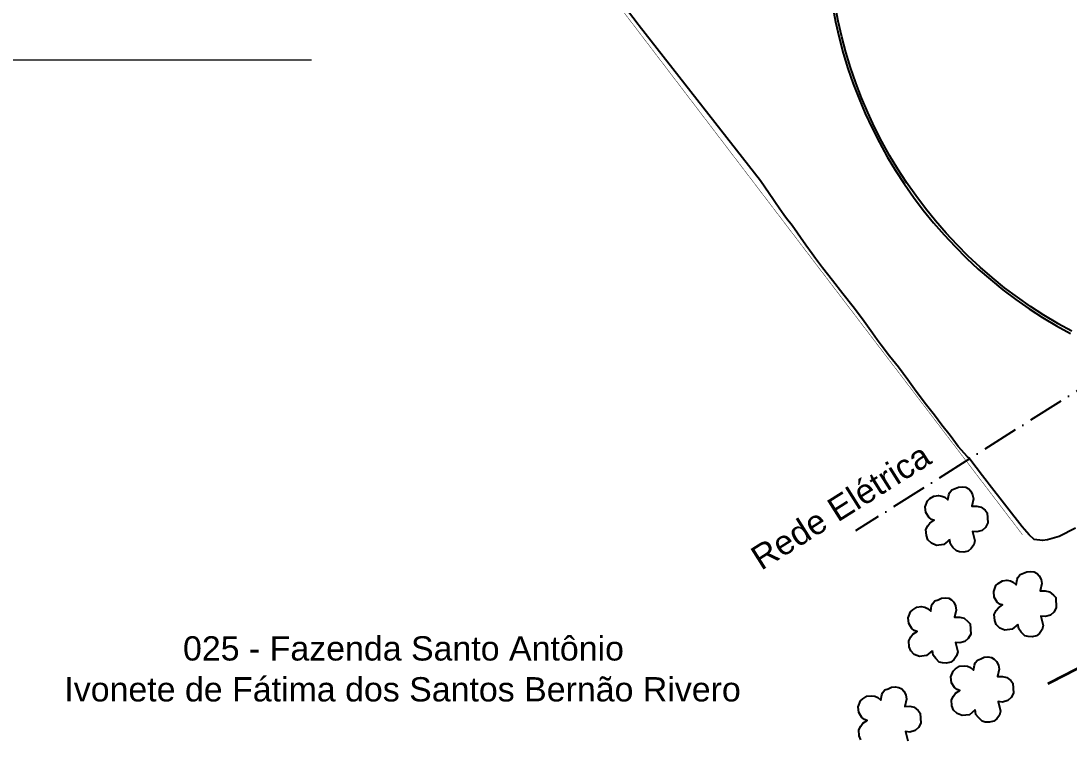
# Model space of a CAD drawing. Header units: inches. Extents: x 729142 to 736360, y 7830028 to 7835131.
# Drawn here: x 729767 to 730933, y 7831692 to 7832488 of the extents above; entities that cross this region are included whole.
import ezdxf

# ---------------------------------------------------------------- set-up
doc = ezdxf.new("R2010")
doc.units = ezdxf.units.IN
doc.header["$MEASUREMENT"] = 0
doc.linetypes.add('CONTINUO', pattern=[0])
doc.linetypes.add('LIN3', pattern=[30, 20, -5, 0, -5])
for name, color, linetype in [('0114000387066', 5, 'Continuous'), ('CERCAS', 7, 'CERCA_LINE'), ('CURSOS D AGUA', 174, 'Continuous'), ('MATO', 7, 'Continuous'), ('PIVO', 7, 'Continuous'), ('REDE ELETRICA', 7, 'Continuous'), ('TEXTOS', 7, 'Continuous')]:
    doc.layers.add(name, color=color, linetype=linetype)
doc.layers.add('GRID', color=4, linetype='Continuous', lineweight=13)
doc.styles.add('ARIAL', font='arial.ttf', dxfattribs={"height": 10})
doc.styles.get("Standard").update_dxf_attribs({"font": 'arial.ttf'})
doc.linetypes.add('CERCA_LINE', pattern='A,0.5,-0.2,["X",Standard,S=0.1,R=0,X=-0.1,Y=-0.05],-0.1', length=0.8)

msp = doc.modelspace()

# ---------------------------------------------------------------- linework, layer by layer
at = {"layer": '0114000387066', "color": 94, "ltscale": 0.1}
for points in [[(730939.8, 7831924), (730921.7, 7831914.7), (730908.9, 7831911), (730903.4, 7831910.3), (730894, 7831911.5), (730888.5, 7831916.8), (730880.6, 7831925.7), (730843.8, 7831972.5), (730841.6, 7831975.4), (730836.5, 7831982.2), (730829.6, 7831991.5), (730821.1, 7832002.2), (730819.6, 7832003.4), (730809.5, 7832015), (730800.5, 7832027.2), (730791.4, 7832038.6), (730783, 7832049.8), (730774.3, 7832061), (730765, 7832073.2), (730760.9, 7832078.8), (730753.5, 7832088.9), (730743, 7832103.1), (730733, 7832115.4), (730723.8, 7832127.6), (730719.2, 7832133.6), (730714.1, 7832141.1), (730702.8, 7832156.5), (730692.4, 7832170.1), (730680.9, 7832184.7), (730669.6, 7832199.4), (730658.6, 7832213.6), (730650.7, 7832223.9), (730646.9, 7832229), (730640, 7832238.7), (730624.7, 7832260.8), (730618.4, 7832268.5), (730615.5, 7832272.4), (730610.3, 7832279.9), (730606.1, 7832285.9), (730604.1, 7832289.3), (730589.3, 7832310.5), (730454.6, 7832482.7), (730453.3, 7832484.4), (730415.3, 7832534.6)], [(730669.5, 7832505), (730672.9, 7832487.4), (730676.9, 7832469.9), (730681.6, 7832452.5), (730686.8, 7832435.4), (730692.7, 7832418.4), (730699.1, 7832401.7), (730706.1, 7832385.2), (730713.7, 7832368.9), (730721.8, 7832352.9), (730730.5, 7832337.2), (730739.8, 7832321.8), (730749.6, 7832306.8), (730759.8, 7832292.1), (730770.6, 7832277.8), (730781.9, 7832263.8), (730793.7, 7832250.3), (730805.9, 7832237.2), (730818.6, 7832224.5), (730831.7, 7832212.2), (730845.3, 7832200.5), (730859.2, 7832189.2), (730873.6, 7832178.4), (730888.3, 7832168.1), (730903.3, 7832158.3), (730918.7, 7832149.1), (730934.4, 7832140.4)]]:
    msp.add_lwpolyline(points, dxfattribs=at)
at = {"layer": 'CERCAS', "color": 44, "linetype": 'CERCA_LINE', "ltscale": 50, "const_width": 0.5}
msp.add_lwpolyline([(730881, 7831916.7), (730333.6, 7832633.8), (730143.1, 7832883.2), (730210.9, 7832972.5), (730593.2, 7832917.3), (730923.1, 7833054.5), (731172.2, 7833505.9), (730998, 7834047.7), (731042.5, 7834233.9)], dxfattribs=at)
at = {"layer": 'CURSOS D AGUA', "color": 174, "ltscale": 0.75, "const_width": 3}
msp.add_lwpolyline([(730909.1, 7831750.9), (731069.9, 7831833.4), (731126, 7831856.9), (731161.4, 7831868.7), (731205.6, 7831886.4), (731229.3, 7831886.4), (731276.5, 7831892.3), (731314.8, 7831904.1), (731338.4, 7831910), (731362, 7831921.8), (731382.7, 7831927.7), (731409.3, 7831936.5), (731435.8, 7831945.3), (731483, 7831954.2), (731542, 7831957.1), (731586.3, 7831960.1), (731630.6, 7831980.7), (731668.9, 7832010.2), (731701.4, 7832051.4), (731814.1, 7832198.9), (731914.3, 7832276.8)], dxfattribs=at)
at = {"layer": 'GRID', "color": 134}
msp.add_lwpolyline([(729385.4, 7832445), (730089.9, 7832445)], dxfattribs=at)
at = {"layer": 'MATO', "color": 94, "linetype": 'CONTINUO'}
for points in [[(730799.6, 7831911.1, -560.1), (730793.3, 7831905.9, -560.1), (730785.4, 7831904.9, -560.1), (730779.7, 7831907.2, -560.1), (730775.6, 7831911.1, -560.1), (730774, 7831915.7, -560.1), (730773.5, 7831922.4, -560.1), (730775.7, 7831926.6, -560.1), (730778, 7831929.7, -560.1), (730782.6, 7831932.9, -560.1), (730779.7, 7831933.8, -560.1), (730776.8, 7831936.2, -560.1), (730773.4, 7831941.5, -560.1), (730772.8, 7831947.9, -560.1), (730775.2, 7831954.5, -560.1), (730777.8, 7831956.9, -560.1), (730782.5, 7831959.7, -560.1), (730787.4, 7831960.4, -560.1), (730791.3, 7831959.8, -560.1), (730794.4, 7831958.4, -560.1), (730797.9, 7831955.4, -560.1), (730798.9, 7831961.2, -560.1), (730799.8, 7831963.5, -560.1), (730802.3, 7831966.7, -560.1), (730806.1, 7831968.1, -560.1), (730809.8, 7831969.8, -560.1), (730814, 7831970.1, -560.1), (730817.9, 7831969.6, -560.1), (730821.1, 7831967.9, -560.1), (730823.5, 7831965.3, -560.1), (730825.5, 7831961.2, -560.1), (730826.4, 7831956.6, -560.1), (730824.5, 7831948.5, -560.1), (730830.2, 7831948.6, -560.1), (730834.9, 7831947.5, -560.1), (730839.3, 7831943.9, -560.1), (730841.8, 7831941.1, -560.1), (730842.5, 7831929.9, -560.1), (730839.7, 7831924.9, -560.1), (730836.1, 7831921.5, -560.1), (730830.3, 7831920, -560.1), (730825.3, 7831920.4, -560.1), (730828, 7831910, -560.1), (730826.7, 7831905.5, -560.1), (730823.7, 7831901.3, -560.1), (730820.4, 7831898.6, -560.1), (730815.7, 7831897.4, -560.1), (730811, 7831897.7, -560.1), (730807.4, 7831898.7, -560.1), (730803.4, 7831902.7, -560.1), (730800.7, 7831906.3, -560.1), (730799.8, 7831911.7, -560.1)], [(730875.7, 7831816.8, -560.1), (730869.5, 7831811.6, -560.1), (730861.5, 7831810.7, -560.1), (730855.8, 7831812.9, -560.1), (730851.8, 7831816.8, -560.1), (730850.1, 7831821.4, -560.1), (730849.6, 7831828.1, -560.1), (730851.8, 7831832.3, -560.1), (730854.1, 7831835.4, -560.1), (730858.7, 7831838.6, -560.1), (730855.8, 7831839.5, -560.1), (730852.9, 7831841.9, -560.1), (730849.5, 7831847.2, -560.1), (730848.9, 7831853.6, -560.1), (730851.4, 7831860.2, -560.1), (730853.9, 7831862.6, -560.1), (730858.6, 7831865.4, -560.1), (730863.5, 7831866.1, -560.1), (730867.5, 7831865.5, -560.1), (730870.6, 7831864.1, -560.1), (730874, 7831861.1, -560.1), (730875, 7831866.9, -560.1), (730875.9, 7831869.2, -560.1), (730878.4, 7831872.4, -560.1), (730882.2, 7831873.8, -560.1), (730885.9, 7831875.5, -560.1), (730890.1, 7831875.8, -560.1), (730894, 7831875.3, -560.1), (730897.2, 7831873.6, -560.1), (730899.6, 7831871, -560.1), (730901.7, 7831866.9, -560.1), (730902.5, 7831862.3, -560.1), (730900.6, 7831854.2, -560.1), (730906.3, 7831854.3, -560.1), (730911, 7831853.2, -560.1), (730915.5, 7831849.6, -560.1), (730917.9, 7831846.8, -560.1), (730918.6, 7831835.6, -560.1), (730915.9, 7831830.6, -560.1), (730912.2, 7831827.2, -560.1), (730906.5, 7831825.7, -560.1), (730901.4, 7831826.2, -560.1), (730904.1, 7831815.7, -560.1), (730902.9, 7831811.2, -560.1), (730899.8, 7831807, -560.1), (730896.5, 7831804.3, -560.1), (730891.8, 7831803.1, -560.1), (730887.1, 7831803.4, -560.1), (730883.6, 7831804.4, -560.1), (730879.5, 7831808.4, -560.1), (730876.8, 7831812, -560.1), (730875.9, 7831817.4, -560.1)], [(730780.6, 7831787.5, -560.1), (730774.3, 7831782.3, -560.1), (730766.3, 7831781.3, -560.1), (730760.6, 7831783.5, -560.1), (730756.6, 7831787.5, -560.1), (730754.9, 7831792.1, -560.1), (730754.5, 7831798.8, -560.1), (730756.7, 7831803, -560.1), (730759, 7831806.1, -560.1), (730763.6, 7831809.2, -560.1), (730760.6, 7831810.2, -560.1), (730757.8, 7831812.6, -560.1), (730754.4, 7831817.9, -560.1), (730753.7, 7831824.3, -560.1), (730756.2, 7831830.9, -560.1), (730758.8, 7831833.3, -560.1), (730763.5, 7831836.1, -560.1), (730768.4, 7831836.8, -560.1), (730772.3, 7831836.2, -560.1), (730775.4, 7831834.8, -560.1), (730778.8, 7831831.7, -560.1), (730779.9, 7831837.6, -560.1), (730780.7, 7831839.9, -560.1), (730783.3, 7831843.1, -560.1), (730787.1, 7831844.5, -560.1), (730790.8, 7831846.1, -560.1), (730794.9, 7831846.5, -560.1), (730798.9, 7831846, -560.1), (730802.1, 7831844.3, -560.1), (730804.4, 7831841.7, -560.1), (730806.5, 7831837.6, -560.1), (730807.3, 7831833, -560.1), (730805.4, 7831824.9, -560.1), (730811.1, 7831825, -560.1), (730815.9, 7831823.8, -560.1), (730820.3, 7831820.3, -560.1), (730822.8, 7831817.5, -560.1), (730823.4, 7831806.3, -560.1), (730820.7, 7831801.3, -560.1), (730817, 7831797.9, -560.1), (730811.3, 7831796.4, -560.1), (730806.3, 7831796.8, -560.1), (730808.9, 7831786.4, -560.1), (730807.7, 7831781.9, -560.1), (730804.7, 7831777.6, -560.1), (730801.4, 7831775, -560.1), (730796.6, 7831773.8, -560.1), (730791.9, 7831774.1, -560.1), (730788.4, 7831775.1, -560.1), (730784.4, 7831779.1, -560.1), (730781.6, 7831782.6, -560.1), (730780.8, 7831788.1, -560.1)], [(730828.2, 7831721.8, -560.1), (730821.9, 7831716.5, -560.1), (730813.9, 7831715.6, -560.1), (730808.2, 7831717.8, -560.1), (730804.2, 7831721.7, -560.1), (730802.5, 7831726.3, -560.1), (730802.1, 7831733, -560.1), (730804.2, 7831737.2, -560.1), (730806.5, 7831740.4, -560.1), (730811.1, 7831743.5, -560.1), (730808.2, 7831744.4, -560.1), (730805.3, 7831746.8, -560.1), (730801.9, 7831752.1, -560.1), (730801.3, 7831758.5, -560.1), (730803.8, 7831765.1, -560.1), (730806.3, 7831767.5, -560.1), (730811, 7831770.4, -560.1), (730816, 7831771, -560.1), (730819.9, 7831770.5, -560.1), (730823, 7831769, -560.1), (730826.4, 7831766, -560.1), (730827.4, 7831771.8, -560.1), (730828.3, 7831774.1, -560.1), (730830.8, 7831777.3, -560.1), (730834.6, 7831778.7, -560.1), (730838.3, 7831780.4, -560.1), (730842.5, 7831780.8, -560.1), (730846.4, 7831780.2, -560.1), (730849.6, 7831778.5, -560.1), (730852, 7831775.9, -560.1), (730854.1, 7831771.8, -560.1), (730854.9, 7831767.3, -560.1), (730853, 7831759.1, -560.1), (730858.7, 7831759.2, -560.1), (730863.4, 7831758.1, -560.1), (730867.9, 7831754.5, -560.1), (730870.4, 7831751.7, -560.1), (730871, 7831740.5, -560.1), (730868.3, 7831735.5, -560.1), (730864.6, 7831732.2, -560.1), (730858.9, 7831730.6, -560.1), (730853.8, 7831731.1, -560.1), (730856.5, 7831720.6, -560.1), (730855.3, 7831716.1, -560.1), (730852.3, 7831711.9, -560.1), (730848.9, 7831709.2, -560.1), (730844.2, 7831708.1, -560.1), (730839.5, 7831708.3, -560.1), (730836, 7831709.3, -560.1), (730832, 7831713.3, -560.1), (730829.2, 7831716.9, -560.1), (730828.4, 7831722.3, -560.1)], [(730701.1, 7831688.5, -560.1), (730699.4, 7831693, -560.1), (730699, 7831699.7, -560.1), (730701.2, 7831703.9, -560.1), (730703.5, 7831707.1, -560.1), (730708, 7831710.2, -560.1), (730705.1, 7831711.1, -560.1), (730702.2, 7831713.5, -560.1), (730698.9, 7831718.9, -560.1), (730698.2, 7831725.2, -560.1), (730700.7, 7831731.8, -560.1), (730703.3, 7831734.2, -560.1), (730707.9, 7831737.1, -560.1), (730712.9, 7831737.7, -560.1), (730716.8, 7831737.2, -560.1), (730719.9, 7831735.7, -560.1), (730723.3, 7831732.7, -560.1), (730724.3, 7831738.5, -560.1), (730725.2, 7831740.8, -560.1), (730727.8, 7831744.1, -560.1), (730731.6, 7831745.4, -560.1), (730735.3, 7831747.1, -560.1), (730739.4, 7831747.5, -560.1), (730743.3, 7831746.9, -560.1), (730746.6, 7831745.2, -560.1), (730748.9, 7831742.7, -560.1), (730751, 7831738.5, -560.1), (730751.8, 7831734, -560.1), (730749.9, 7831725.8, -560.1), (730755.6, 7831725.9, -560.1), (730760.4, 7831724.8, -560.1), (730764.8, 7831721.3, -560.1), (730767.3, 7831718.4, -560.1), (730767.9, 7831707.2, -560.1), (730765.2, 7831702.2, -560.1), (730761.5, 7831698.9, -560.1), (730755.8, 7831697.3, -560.1), (730750.7, 7831697.8, -560.1), (730753.4, 7831687.3, -560.1)]]:
    msp.add_polyline3d(points, dxfattribs=at)
at = {"layer": 'PIVO', "color": 94}
msp.add_lwpolyline([(730935.8, 7832143), (730920.6, 7832151.4), (730920.2, 7832151.7), (730904.9, 7832160.9), (730889.9, 7832170.6), (730875.3, 7832180.8), (730861.1, 7832191.5), (730847.2, 7832202.8), (730833.8, 7832214.5), (730820.7, 7832226.6), (730808.1, 7832239.2), (730795.9, 7832252.3), (730784.2, 7832265.8), (730773, 7832279.6), (730762.3, 7832293.9), (730752, 7832308.5), (730742.3, 7832323.4), (730733.1, 7832338.7), (730724.5, 7832354.3), (730716.4, 7832370.2), (730708.9, 7832386.4), (730701.9, 7832402.8), (730699, 7832410.3), (730695.5, 7832419.4), (730689.7, 7832436.3), (730684.5, 7832453.4), (730679.9, 7832470.6), (730675.8, 7832488), (730672.4, 7832505.5)], dxfattribs=at)
at = {"layer": 'REDE ELETRICA', "color": 1, "linetype": 'LIN3', "ltscale": 2, "flags": 128}
msp.add_lwpolyline([(732301.2, 7832596.8), (732238.6, 7832657.1), (732133.3, 7832862.2), (731971.4, 7832867.6), (731396.1, 7832364.2), (730695.1, 7831920.9)], dxfattribs=at)

# ---------------------------------------------------------------- texts
at = {"layer": 'REDE ELETRICA', "color": 1, "style": 'ARIAL'}
msp.add_text('Rede Elétrica', height=27, rotation=32.2313, dxfattribs=at).set_placement((730590.2, 7831876.4))
at = {"layer": 'TEXTOS', "style": 'ARIAL'}
for s, p in [('025 - Fazenda Santo Antônio', (729946.9, 7831776.8)), ('Ivonete de Fátima dos Santos Bernão Rivero', (729814.9, 7831731.3))]:
    msp.add_text(s, height=27, dxfattribs=at).set_placement(p)

doc.saveas('drawing.dxf')
